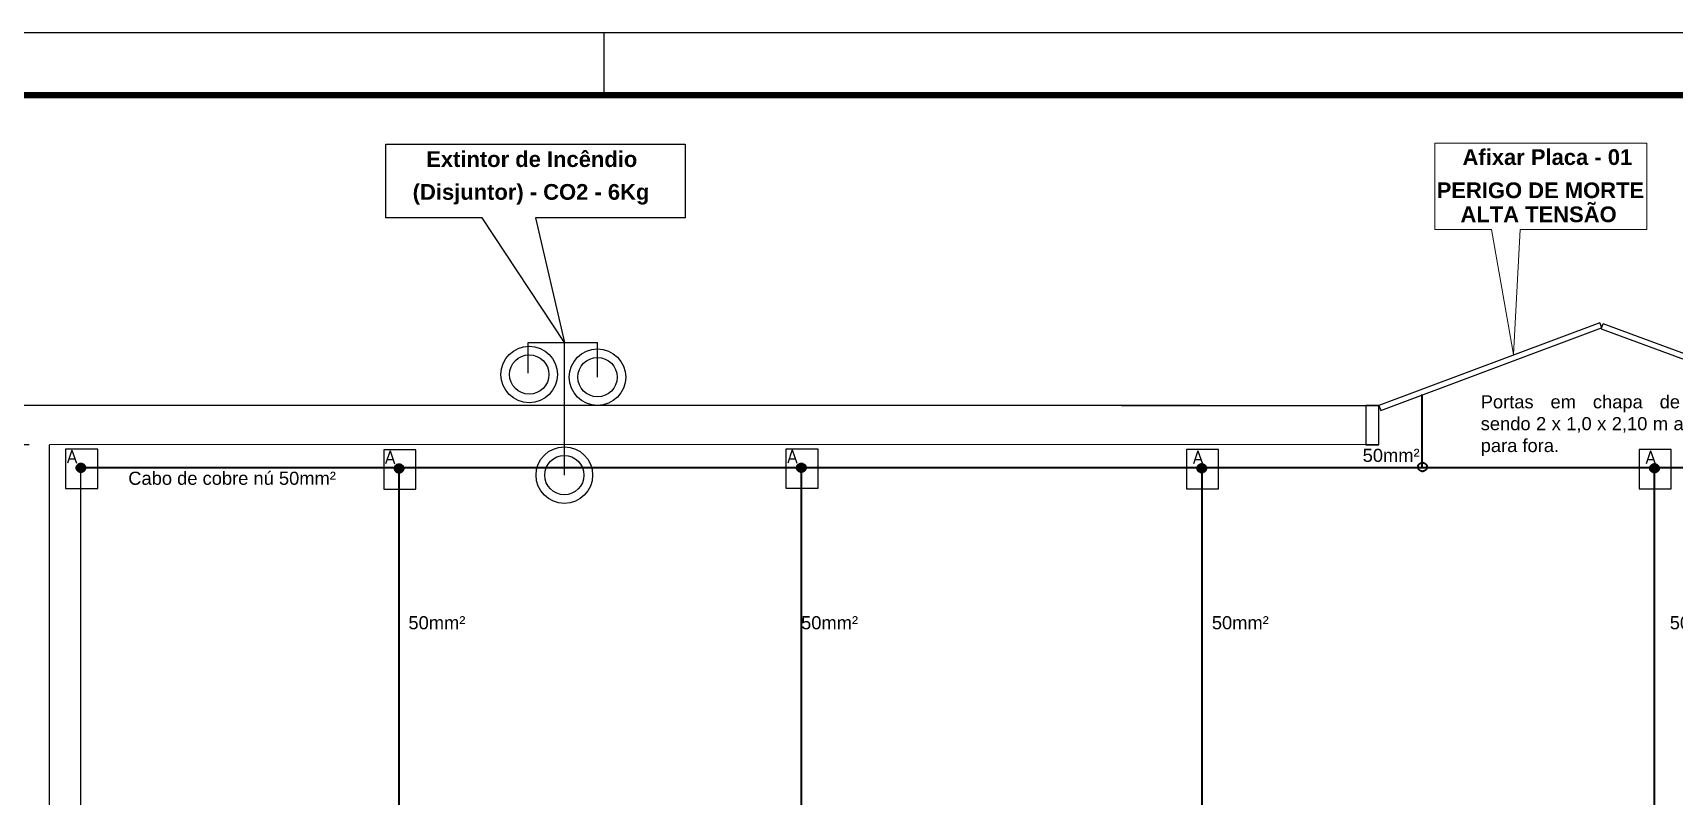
# Model space of a CAD drawing. Header units: metres. Extents: x 4188.7 to 4272.1, y 2012.8 to 2020.9.
# Drawn here: x 4203.32 to 4208.37, y 2018.51 to 2020.85 of the extents above; entities that cross this region are included whole.
import ezdxf

# ---------------------------------------------------------------- set-up
doc = ezdxf.new("R2010")
doc.units = ezdxf.units.M
doc.linetypes.add('DASHDOT', pattern=[25.4, 12.7, -6.35, 0, -6.35])
for name, color, linetype in [('A-PARED', 7, 'Continuous'), ('Alvenaria_vista', 2, 'Continuous'), ('ARQ-FOLHA', 7, 'Continuous'), ('E-ARQ-PORTAS', 11, 'Continuous'), ('FORMATO_LEGENDA', 7, 'Continuous'), ('PAREDES', 4, 'Continuous'), ('PLANTA_BAIXA', 7, 'Continuous')]:
    doc.layers.add(name, color=color, linetype=linetype)
doc.styles.add('arial', font='arial.ttf')
doc.styles.add('Arial Negrito', font='arialbd.ttf')
doc.styles.add('REGUA_60_MM', font='romans.shx', dxfattribs={"height": 1.8})
doc.styles.get("Standard").update_dxf_attribs({"font": 'arial.ttf'})
doc.dimstyles.get("Standard").update_dxf_attribs({"dimtxt": 0.03, "dimasz": 0.08, "dimexe": 0.18, "dimexo": 0.0625, "dimgap": 0.0035, "dimtad": 0, "dimtih": 1, "dimtoh": 1, "dimdec": 4, "dimzin": 0, "dimdsep": 46, "dimtxsty": 'Standard', "dimblk": 'OBLIQUE', "dimcen": 0.05, "dimadec": 0, "dimazin": 0, "dimtfac": 1, "dimtdec": 4, "dimtofl": 0, "dimtmove": 0, "dimatfit": 3, "dimldrblk": 'OBLIQUE', "dimfxl": 1, "dimtolj": 1, "dimtzin": 0, "dimarcsym": 0})

# ---------------------------------------------------------------- blocks, each defined once
blk = doc.blocks.new('FOLHA A2')
at = {"layer": 'ARQ-FOLHA'}
for p, q in [((594, 0), (0, 0)), ((224, -10), (224, 0))]:
    blk.add_line(p, q, dxfattribs=at)
at = {"layer": 'ARQ-FOLHA', "const_width": 1}
blk.add_lwpolyline([(25, -410), (584, -410), (584, -10), (25, -10), (25, -410)], dxfattribs=at)
blk = doc.blocks.new('_OBLIQUE')
at = {"color": 0, "linetype": 'ByBlock'}
blk.add_line((-0.5, -0.5), (0.5, 0.5), dxfattribs=at)
blk = doc.blocks.new('*D38')
at = {"color": 0, "lineweight": -2, "transparency": 16777216}
for p, q in [((4203.3126, 2019.585), (4202.6577, 2019.585)), ((4202.8377, 2019.585), (4202.8377, 2018.7183)), ((4202.8377, 2017.814), (4202.8377, 2018.6807)), ((4203.3127, 2017.814), (4202.6577, 2017.814))]:
    blk.add_line(p, q, dxfattribs=at)
at = {"color": 0, "lineweight": -2, "transparency": 16777216, "xscale": 0.08, "yscale": 0.08, "zscale": 0.08}
for p, rotation in [((4202.8377, 2019.585), 90), ((4202.8377, 2017.814), 270)]:
    blk.add_blockref('_OBLIQUE', p, dxfattribs=dict(at, rotation=rotation))
at = {"color": 0, "transparency": 16777216, "insert": (4202.8377, 2018.6995), "char_height": 0.03, "attachment_point": 5}
blk.add_mtext('\\A1;2.00', dxfattribs=at)
blk = doc.blocks.new('*D40')
at = {"color": 0, "lineweight": -2, "transparency": 16777216}
for p, q in [((4203.3126, 2019.7056), (4202.2202, 2019.7056)), ((4202.4002, 2019.7056), (4202.4002, 2019.6641)), ((4202.4002, 2019.585), (4202.4002, 2019.6265)), ((4203.3126, 2019.585), (4202.2202, 2019.585))]:
    blk.add_line(p, q, dxfattribs=at)
at = {"color": 0, "lineweight": -2, "transparency": 16777216, "xscale": 0.08, "yscale": 0.08, "zscale": 0.08}
for p, rotation in [((4202.4002, 2019.7056), 90), ((4202.4002, 2019.585), 270)]:
    blk.add_blockref('_OBLIQUE', p, dxfattribs=dict(at, rotation=rotation))
at = {"color": 0, "transparency": 16777216, "insert": (4202.4002, 2019.6453), "char_height": 0.03, "attachment_point": 5}
blk.add_mtext('\\A1;0.15', dxfattribs=at)

msp = doc.modelspace()

# ---------------------------------------------------------------- hatches: boundary and pattern name
at = {"layer": 'FORMATO_LEGENDA', "lineweight": 20}
h = msp.add_hatch(color=7, dxfattribs=at)
edge = h.paths.add_edge_path()
edge.add_arc((4203.47101, 2019.51547), 0.00813, 0, 360)
h = msp.add_hatch(color=7, dxfattribs=at)
edge = h.paths.add_edge_path()
edge.add_arc((4204.44859, 2019.51356), 0.00813, 0, 360)
h = msp.add_hatch(color=7, dxfattribs=at)
edge = h.paths.add_edge_path()
edge.add_arc((4205.68425, 2019.5158), 0.00813, 0, 360)
h = msp.add_hatch(color=7, dxfattribs=at)
edge = h.paths.add_edge_path()
edge.add_arc((4206.91466, 2019.51409), 0.00813, 0, 360)
h = msp.add_hatch(color=7, dxfattribs=at)
edge = h.paths.add_edge_path()
edge.add_arc((4208.3055, 2019.51409), 0.00813, 0, 360)
at = {"layer": 'PAREDES'}
for points in [[(4203.48557, 2019.51396, 1), (4203.45849, 2019.51396, 1)], [(4204.46315, 2019.51206, 1), (4204.43607, 2019.51206, 1)], [(4205.69881, 2019.51429, 1), (4205.67173, 2019.51429, 1)], [(4206.92922, 2019.51259, 1), (4206.90214, 2019.51259, 1)], [(4208.32006, 2019.51259, 1), (4208.29298, 2019.51259, 1)]]:
    msp.add_hatch(color=0, dxfattribs=at).paths.add_polyline_path(points)

# ---------------------------------------------------------------- linework, layer by layer
at = {"color": 7}
for p, q in [((4204.84644, 2019.8043), (4204.84644, 2019.89902)), ((4204.84644, 2019.89902), (4205.05898, 2019.89902)), ((4204.95725, 2019.49172), (4204.95725, 2019.89902)), ((4205.05898, 2019.79244), (4205.05898, 2019.89902))]:
    msp.add_line(p, q, dxfattribs=at)
for points in [[(4204.70436, 2020.28149), (4204.40859, 2020.28149), (4204.40859, 2020.50839), (4205.32844, 2020.50839), (4205.32844, 2020.28149), (4204.86852, 2020.28149)], [(4204.86852, 2020.28149), (4204.95725, 2019.89902), (4204.70436, 2020.28149)]]:
    msp.add_lwpolyline(points, dxfattribs=at)
at = {"layer": 'A-PARED'}
for p, q in [((4206.91017, 2019.7057), (4203.2546, 2019.70563)), ((4206.66929, 2019.7057), (4207.45985, 2019.7057)), ((4207.41961, 2019.70669), (4207.41961, 2019.58414)), ((4207.45985, 2019.5852), (4203.3751, 2019.58496)), ((4203.37534, 2015.5601), (4203.3751, 2019.58496))]:
    msp.add_line(p, q, dxfattribs=at)
for centre in [(4204.84939, 2019.80088), (4205.05898, 2019.79244), (4204.95725, 2019.49172), (4204.95725, 2019.49172)]:
    msp.add_circle(centre, 0.06037, dxfattribs=at)
at = {"layer": 'Alvenaria_vista', "ltscale": 10}
for centre in [(4204.84939, 2019.80088), (4205.05898, 2019.79244), (4204.95725, 2019.49172), (4204.95725, 2019.49172)]:
    msp.add_circle(centre, 0.08681, dxfattribs=at)
at = {"layer": 'E-ARQ-PORTAS', "ltscale": 10}
for p, q in [((4208.13862, 2019.95894), (4207.45985, 2019.7057)), ((4207.46548, 2019.69061), (4208.14425, 2019.94386)), ((4208.13862, 2019.95894), (4208.14425, 2019.94386)), ((4208.14293, 2019.94102), (4208.14849, 2019.95613)), ((4208.8283, 2019.7057), (4208.14849, 2019.95613)), ((4208.14293, 2019.94102), (4208.82274, 2019.69059)), ((4207.45985, 2019.7057), (4207.41961, 2019.7057)), ((4207.45985, 2019.7057), (4207.41961, 2019.7057)), ((4207.45985, 2019.58414), (4207.45985, 2019.7057)), ((4207.45985, 2019.7057), (4207.46548, 2019.69061)), ((4207.41961, 2019.58414), (4207.45985, 2019.58414))]:
    msp.add_line(p, q, dxfattribs=at)
at = {"layer": 'FORMATO_LEGENDA', "color": 7, "lineweight": 20}
for p, q in [((4207.87372, 2019.86188), (4207.80576, 2020.24607)), ((4207.89407, 2020.24607), (4207.87372, 2019.86188))]:
    msp.add_line(p, q, dxfattribs=at)
at = {"layer": 'FORMATO_LEGENDA', "color": 7, "linetype": 'DASHDOT', "lineweight": 35, "ltscale": 10}
msp.add_line((4207.59147, 2019.7388), (4207.59147, 2019.51604), dxfattribs=at)
at = {"layer": 'FORMATO_LEGENDA', "color": 7, "linetype": 'DASHDOT', "lineweight": 35}
for p, q in [((4209.42845, 2019.5136), (4203.47184, 2019.5136)), ((4204.44942, 2015.67446), (4204.44942, 2019.5117)), ((4205.68554, 2015.67236), (4205.68554, 2019.51793)), ((4206.91565, 2019.50025), (4206.91565, 2015.6932)), ((4208.30592, 2019.50025), (4208.30592, 2015.6932))]:
    msp.add_line(p, q, dxfattribs=at)
at = {"layer": 'FORMATO_LEGENDA', "linetype": 'DASHDOT'}
msp.add_line((4203.47184, 2015.6765), (4203.47184, 2019.5136), dxfattribs=at)
at = {"layer": 'FORMATO_LEGENDA', "color": 7, "lineweight": 20}
msp.add_lwpolyline([(4207.80576, 2020.24607), (4207.6316, 2020.24607), (4207.6316, 2020.51154), (4208.28334, 2020.51154), (4208.28334, 2020.24607), (4207.89407, 2020.24607)], dxfattribs=at)
at = {"layer": 'FORMATO_LEGENDA'}
for points in [[(4203.52373, 2019.57149), (4203.42481, 2019.57149), (4203.42481, 2019.45073), (4203.52373, 2019.45073)], [(4204.50131, 2019.56958), (4204.40239, 2019.56958), (4204.40239, 2019.44883), (4204.50131, 2019.44883)], [(4205.73697, 2019.57182), (4205.63805, 2019.57182), (4205.63805, 2019.45107), (4205.73697, 2019.45107)], [(4206.96738, 2019.57012), (4206.86846, 2019.57012), (4206.86846, 2019.44936), (4206.96738, 2019.44936)], [(4208.35822, 2019.57012), (4208.2593, 2019.57012), (4208.2593, 2019.44936), (4208.35822, 2019.44936)]]:
    msp.add_lwpolyline(points, close=True, dxfattribs=at)
at = {"layer": 'FORMATO_LEGENDA', "color": 7, "linetype": 'DASHDOT', "lineweight": 35}
for centre, radius in [((4203.47203, 2019.51396), 0.01354), ((4203.47242, 2019.5143), 0.01083), ((4203.47101, 2019.51547), 0.00813), ((4204.44961, 2019.51206), 0.01354), ((4204.45, 2019.51239), 0.01083), ((4204.44859, 2019.51356), 0.00813), ((4205.68527, 2019.51429), 0.01354), ((4205.68566, 2019.51463), 0.01083), ((4205.68425, 2019.5158), 0.00813), ((4206.91568, 2019.51259), 0.01354), ((4206.91607, 2019.51293), 0.01083), ((4206.91466, 2019.51409), 0.00813), ((4207.59381, 2019.51659), 0.01354), ((4208.30652, 2019.51259), 0.01354), ((4208.30691, 2019.51293), 0.01083), ((4208.3055, 2019.51409), 0.00813)]:
    msp.add_circle(centre, radius, dxfattribs=at)

# ---------------------------------------------------------------- block references
at = {"layer": 'ARQ-FOLHA', "xscale": 0.01916579205580684, "yscale": 0.01916579205580684, "zscale": 0.01916579205580684}
msp.add_blockref('FOLHA A2', (4200.78621, 2020.85025), dxfattribs=at)

# ---------------------------------------------------------------- texts
at = {"layer": 'PAREDES', "insert": (4207.77264, 2019.73697), "char_height": 0.0402674, "width": 0.7777118, "attachment_point": 1, "style": 'arial'}
msp.add_mtext('\\pxqj;{\\C1;Portas em chapa de ferro sendo 2 x 1,0 x 2,10 m abrindo para fora.}', dxfattribs=at)
at = {"layer": 'PLANTA_BAIXA', "color": 1}
for s, height, style, p in [('Extintor de Incêndio', 0.0482982, 'Arial Negrito', (4204.53287, 2020.43812)), ('Afixar Placa - 01', 0.0482982, 'Arial Negrito', (4207.71686, 2020.44432)), ('(Disjuntor) - CO2 - 6Kg', 0.0482982, 'Arial Negrito', (4204.49133, 2020.33746)), ('PERIGO DE MORTE', 0.0482982, 'Arial Negrito', (4207.63744, 2020.34247)), ('ALTA TENSÃO', 0.0482982, 'Arial Negrito', (4207.71061, 2020.26862)), ('A', 0.04027, 'REGUA_60_MM', (4203.42891, 2019.52822)), ('A', 0.04027, 'REGUA_60_MM', (4204.40649, 2019.52632)), ('A', 0.04027, 'REGUA_60_MM', (4205.64215, 2019.52855)), ('A', 0.04027, 'REGUA_60_MM', (4206.88822, 2019.52643)), ('50mm²', 0.040267, 'arial', (4207.40997, 2019.53223)), ('A', 0.04027, 'REGUA_60_MM', (4208.27906, 2019.52643)), ('Cabo de cobre nú 50mm²', 0.0402674, 'arial', (4203.61754, 2019.46185)), ('50mm²', 0.040267, 'arial', (4204.47822, 2019.01809)), ('50mm²', 0.040267, 'arial', (4205.68463, 2019.01809)), ('50mm²', 0.040267, 'arial', (4206.94656, 2019.01809)), ('50mm²', 0.040267, 'arial', (4208.35354, 2019.01809))]:
    msp.add_text(s, height=height, dxfattribs=dict(at, style=style)).set_placement(p)

# ---------------------------------------------------------------- dimensions: what is measured, and where the dimension line sits
for base, p1, p2, text, picture, middle in [((4202.40021, 2019.70563), (4203.3751, 2019.58496), (4203.3751, 2019.70563), '0.15', '*D40', (4202.40021, 2019.64529)), ((4202.83774, 2019.58496), (4203.3752, 2017.81402), (4203.3751, 2019.58496), '2.00', '*D38', (4202.83774, 2018.69949))]:
    dim = msp.add_linear_dim(base=base, p1=p1, p2=p2, angle=90, text=text, dimstyle='Standard')
    dim.commit()
    dim.dimension.update_dxf_attribs({"geometry": picture, "text_midpoint": middle})

doc.saveas('drawing.dxf')
